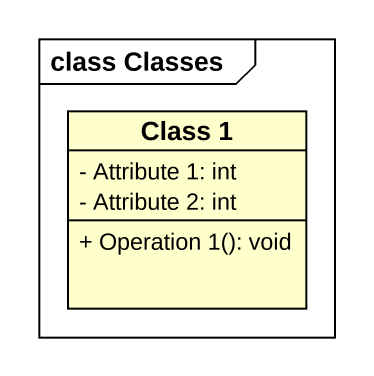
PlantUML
@startuml
mainframe class Classes
hide circle
hide empty members
skinparam classAttributeIconSize 0
class "Class 1" as Class_1 {
  - Attribute 1: int
  - Attribute 2: int
  + Operation 1(): void
}
@enduml
